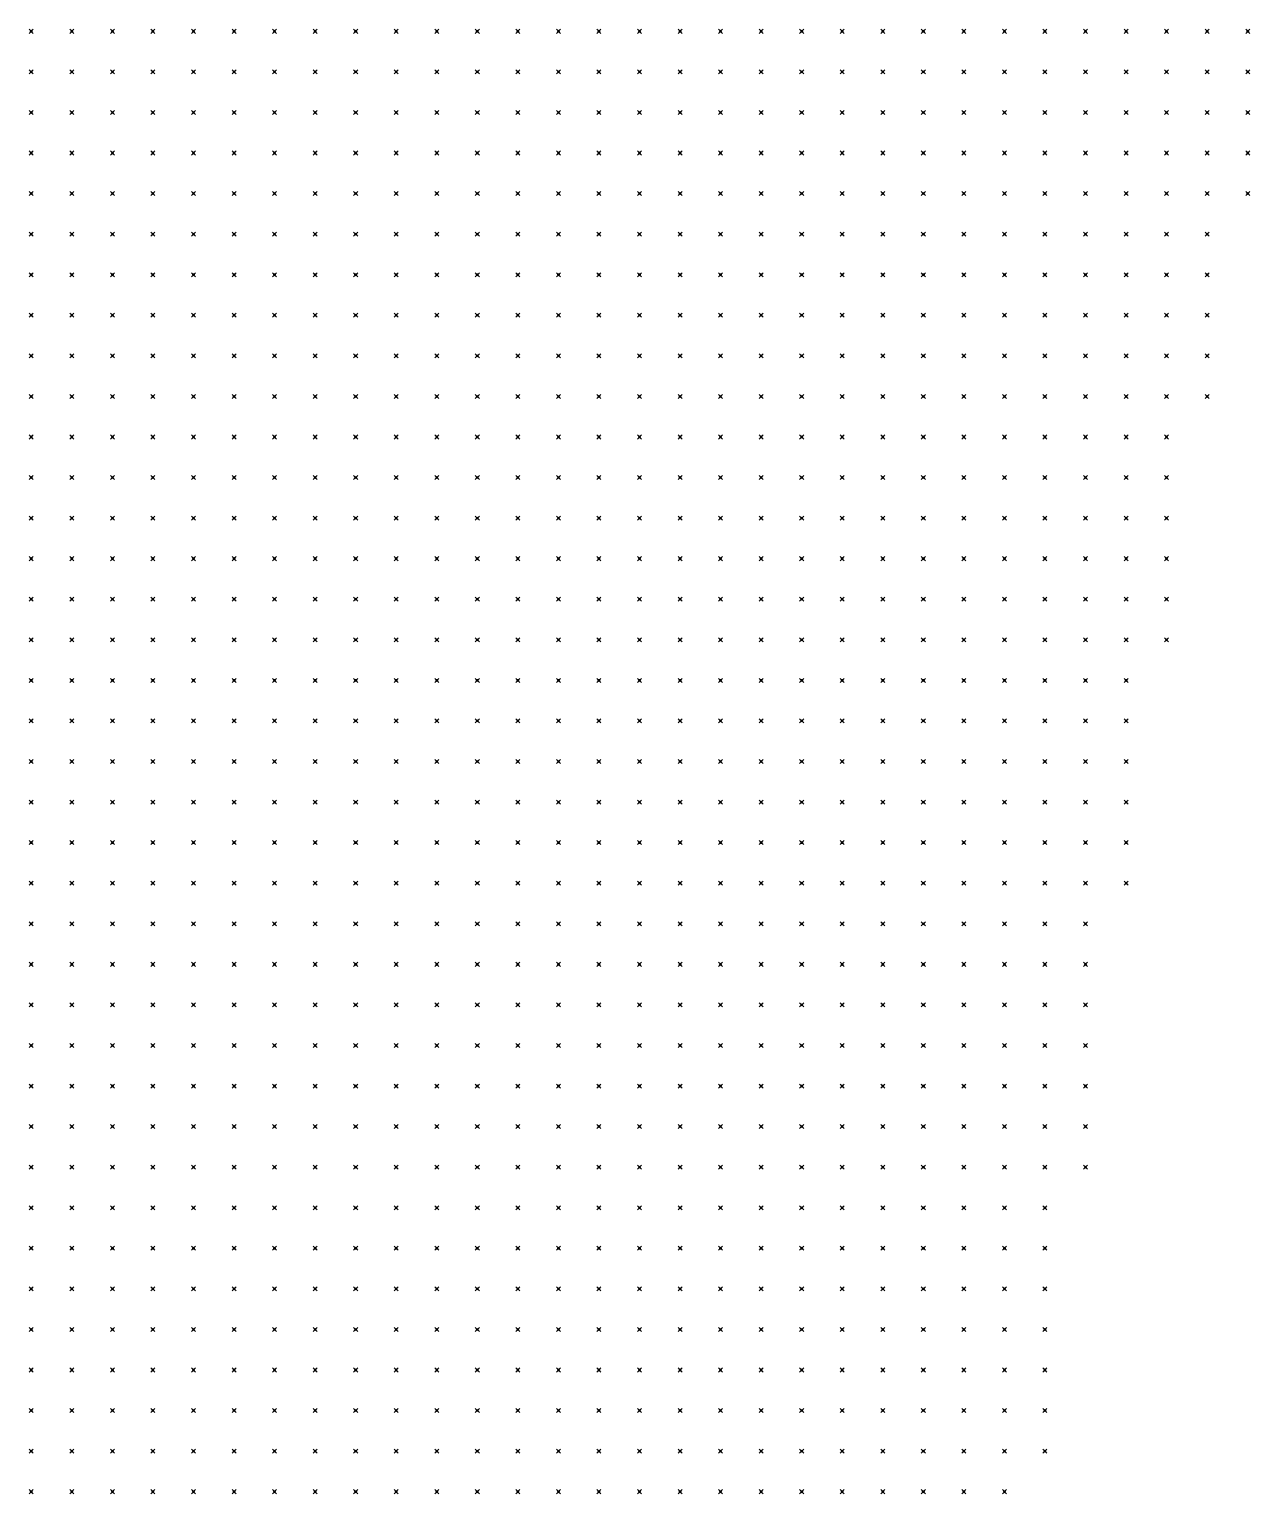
# Model space of a CAD drawing. Header units: metres. Extents: x 441556 to 446409, y 432338 to 461058.
# Drawn here: x 445082.5 to 445172.8, y 435996.6 to 436104.9 of the extents above; entities that cross this region are included whole.
import ezdxf

# ---------------------------------------------------------------- set-up
doc = ezdxf.new("R2010")
doc.units = ezdxf.units.M
doc.header["$MEASUREMENT"] = 0
doc.header["$PDMODE"] = 35
doc.header["$PDSIZE"] = 0.15
doc.layers.add('DTM-NOK-RevN_LIDAR_co_lidar', color=91, linetype='Continuous', lineweight=0)

msp = doc.modelspace()

# ---------------------------------------------------------------- linework, layer by layer
at = {"layer": 'DTM-NOK-RevN_LIDAR_co_lidar'}
for p in [(445082.666, 436104.745, 337.189), (445085.665, 436104.745, 338.785), (445088.665, 436104.745, 340.083), (445091.664, 436104.745, 341.778), (445094.663, 436104.745, 343.11), (445097.663, 436104.745, 345.976), (445100.662, 436104.745, 348.972), (445103.662, 436104.745, 350.117), (445106.661, 436104.745, 350.712), (445109.66, 436104.745, 350.272), (445112.66, 436104.745, 349.043), (445115.659, 436104.745, 348.535), (445118.658, 436104.745, 349.247), (445121.658, 436104.745, 350.452), (445124.657, 436104.745, 353.291), (445127.657, 436104.745, 355.426), (445130.656, 436104.745, 357.584), (445133.655, 436104.745, 358.541), (445136.655, 436104.745, 358.62), (445139.654, 436104.745, 358.536), (445142.653, 436104.745, 358.67), (445145.653, 436104.745, 359.051), (445148.652, 436104.745, 359.485), (445151.652, 436104.745, 360.473), (445154.651, 436104.745, 362.12), (445157.65, 436104.745, 364.215), (445160.65, 436104.745, 365.95), (445163.649, 436104.745, 367.977), (445166.648, 436104.745, 370.111), (445169.648, 436104.745, 372.429), (445172.647, 436104.745, 373.521), (445082.666, 436101.746, 337.607), (445085.665, 436101.746, 339.419), (445088.665, 436101.746, 341.059), (445091.664, 436101.746, 342.648), (445094.663, 436101.746, 344.245), (445097.663, 436101.746, 347.739), (445100.662, 436101.746, 350.078), (445103.662, 436101.746, 350.773), (445106.661, 436101.746, 351.671), (445109.66, 436101.746, 351.958), (445112.66, 436101.746, 351.926), (445115.659, 436101.746, 351.477), (445118.658, 436101.746, 351.45), (445121.658, 436101.746, 351.753), (445124.657, 436101.746, 354.232), (445127.657, 436101.746, 356.892), (445130.656, 436101.746, 359.215), (445133.655, 436101.746, 360.487), (445136.655, 436101.746, 360.611), (445139.654, 436101.746, 360.916), (445142.653, 436101.746, 360.951), (445145.653, 436101.746, 360.914), (445148.652, 436101.746, 360.991), (445151.652, 436101.746, 361.278), (445154.651, 436101.746, 362.519), (445157.65, 436101.746, 364.313), (445160.65, 436101.746, 366.007), (445163.649, 436101.746, 368.427), (445166.648, 436101.746, 370.433), (445169.648, 436101.746, 372.692), (445172.647, 436101.746, 374.457), (445082.666, 436098.746, 338.796), (445085.665, 436098.746, 340.307), (445088.665, 436098.746, 341.668), (445091.664, 436098.746, 343.134), (445094.663, 436098.746, 345.292), (445097.663, 436098.746, 348.053), (445100.662, 436098.746, 349.773), (445103.662, 436098.746, 350.228), (445106.661, 436098.746, 351.456), (445109.66, 436098.746, 352.414), (445112.66, 436098.746, 353.459), (445115.659, 436098.746, 353.844), (445118.658, 436098.746, 353.788), (445121.658, 436098.746, 354.142), (445124.657, 436098.746, 355.998), (445127.657, 436098.746, 358.038), (445130.656, 436098.746, 359.773), (445133.655, 436098.746, 361.047), (445136.655, 436098.746, 361.798), (445139.654, 436098.746, 362.473), (445142.653, 436098.746, 362.689), (445145.653, 436098.746, 362.741), (445148.652, 436098.746, 362.506), (445151.652, 436098.746, 362.75), (445154.651, 436098.746, 363.369), (445157.65, 436098.746, 364.576), (445160.65, 436098.746, 366.058), (445163.649, 436098.746, 368.549), (445166.648, 436098.746, 371.253), (445169.648, 436098.746, 373.672), (445172.647, 436098.746, 375.467), (445082.666, 436095.747, 340.886), (445085.665, 436095.747, 341.722), (445088.665, 436095.747, 342.656), (445091.664, 436095.747, 343.761), (445094.663, 436095.747, 345.161), (445097.663, 436095.747, 346.466), (445100.662, 436095.747, 348.569), (445103.662, 436095.747, 349.987), (445106.661, 436095.747, 351.485), (445109.66, 436095.747, 352.943), (445112.66, 436095.747, 353.832), (445115.659, 436095.747, 354.493), (445118.658, 436095.747, 355.139), (445121.658, 436095.747, 356.082), (445124.657, 436095.747, 357.552), (445127.657, 436095.747, 358.81), (445130.656, 436095.747, 360.061), (445133.655, 436095.747, 361.561), (445136.655, 436095.747, 362.657), (445139.654, 436095.747, 363.256), (445142.653, 436095.747, 364.362), (445145.653, 436095.747, 365.238), (445148.652, 436095.747, 366.074), (445151.652, 436095.747, 365.573), (445154.651, 436095.747, 365.093), (445157.65, 436095.747, 365.642), (445160.65, 436095.747, 366.854), (445163.649, 436095.747, 368.958), (445166.648, 436095.747, 371.516), (445169.648, 436095.747, 374.197), (445172.647, 436095.747, 376.275), (445082.666, 436092.748, 342.206), (445085.665, 436092.748, 343.174), (445088.665, 436092.748, 343.956), (445091.664, 436092.748, 344.518), (445094.663, 436092.748, 345.003), (445097.663, 436092.748, 345.972), (445100.662, 436092.748, 348.304), (445103.662, 436092.748, 350.421), (445106.661, 436092.748, 351.993), (445109.66, 436092.748, 353.613), (445112.66, 436092.748, 354.592), (445115.659, 436092.748, 355.232), (445118.658, 436092.748, 356.016), (445121.658, 436092.748, 357.486), (445124.657, 436092.748, 358.701), (445127.657, 436092.748, 359.565), (445130.656, 436092.748, 360.634), (445133.655, 436092.748, 362.312), (445136.655, 436092.748, 363.346), (445139.654, 436092.748, 364.161), (445142.653, 436092.748, 365.329), (445145.653, 436092.748, 366.824), (445148.652, 436092.748, 368.489), (445151.652, 436092.748, 368.416), (445154.651, 436092.748, 367.973), (445157.65, 436092.748, 368.023), (445160.65, 436092.748, 368.682), (445163.649, 436092.748, 369.974), (445166.648, 436092.748, 371.696), (445169.648, 436092.748, 373.931), (445172.647, 436092.748, 376.335), (445082.666, 436089.748, 343.137), (445085.665, 436089.748, 344.254), (445088.665, 436089.748, 344.822), (445091.664, 436089.748, 345.185), (445094.663, 436089.748, 345.785), (445097.663, 436089.748, 346.673), (445100.662, 436089.748, 348.364), (445103.662, 436089.748, 350.111), (445106.661, 436089.748, 351.63), (445109.66, 436089.748, 353.668), (445112.66, 436089.748, 355.604), (445115.659, 436089.748, 356.597), (445118.658, 436089.748, 357.542), (445121.658, 436089.748, 358.866), (445124.657, 436089.748, 359.681), (445127.657, 436089.748, 360.38), (445130.656, 436089.748, 361.674), (445133.655, 436089.748, 363.306), (445136.655, 436089.748, 364.211), (445139.654, 436089.748, 365.048), (445142.653, 436089.748, 365.764), (445145.653, 436089.748, 367.473), (445148.652, 436089.748, 368.929), (445151.652, 436089.748, 369.999), (445154.651, 436089.748, 370.411), (445157.65, 436089.748, 370.662), (445160.65, 436089.748, 370.876), (445163.649, 436089.748, 372.026), (445166.648, 436089.748, 373.141), (445169.648, 436089.748, 374.768), (445082.666, 436086.749, 343.471), (445085.665, 436086.749, 344.658), (445088.665, 436086.749, 345.236), (445091.664, 436086.749, 345.366), (445094.663, 436086.749, 346.265), (445097.663, 436086.749, 347.377), (445100.662, 436086.749, 348.864), (445103.662, 436086.749, 350.277), (445106.661, 436086.749, 351.942), (445109.66, 436086.749, 354.183), (445112.66, 436086.749, 356.387), (445115.659, 436086.749, 357.486), (445118.658, 436086.749, 358.564), (445121.658, 436086.749, 359.617), (445124.657, 436086.749, 360.329), (445127.657, 436086.749, 361.234), (445130.656, 436086.749, 362.47), (445133.655, 436086.749, 363.681), (445136.655, 436086.749, 364.771), (445139.654, 436086.749, 365.664), (445142.653, 436086.749, 366.482), (445145.653, 436086.749, 368.064), (445148.652, 436086.749, 369.482), (445151.652, 436086.749, 370.973), (445154.651, 436086.749, 371.794), (445157.65, 436086.749, 372.691), (445160.65, 436086.749, 373.074), (445163.649, 436086.749, 374.175), (445166.648, 436086.749, 375.132), (445169.648, 436086.749, 376.363), (445082.666, 436083.75, 342.474), (445085.665, 436083.75, 343.73), (445088.665, 436083.75, 344.866), (445091.664, 436083.75, 345.095), (445094.663, 436083.75, 346.059), (445097.663, 436083.75, 347.594), (445100.662, 436083.75, 349.21), (445103.662, 436083.75, 350.672), (445106.661, 436083.75, 352.77), (445109.66, 436083.75, 354.488), (445112.66, 436083.75, 356.493), (445115.659, 436083.75, 357.642), (445118.658, 436083.75, 358.497), (445121.658, 436083.75, 360.038), (445124.657, 436083.75, 361.138), (445127.657, 436083.75, 361.818), (445130.656, 436083.75, 362.839), (445133.655, 436083.75, 363.955), (445136.655, 436083.75, 365.297), (445139.654, 436083.75, 366.399), (445142.653, 436083.75, 367.371), (445145.653, 436083.75, 368.5), (445148.652, 436083.75, 369.894), (445151.652, 436083.75, 371.556), (445154.651, 436083.75, 372.832), (445157.65, 436083.75, 374.035), (445160.65, 436083.75, 374.715), (445163.649, 436083.75, 376.094), (445166.648, 436083.75, 377.231), (445169.648, 436083.75, 378.23), (445082.666, 436080.75, 341.406), (445085.665, 436080.75, 341.658), (445088.665, 436080.75, 342.946), (445091.664, 436080.75, 343.939), (445094.663, 436080.75, 344.992), (445097.663, 436080.75, 347.618), (445100.662, 436080.75, 349.356), (445103.662, 436080.75, 350.738), (445106.661, 436080.75, 352.377), (445109.66, 436080.75, 353.824), (445112.66, 436080.75, 355.253), (445115.659, 436080.75, 356.509), (445118.658, 436080.75, 357.335), (445121.658, 436080.75, 358.949), (445124.657, 436080.75, 360.733), (445127.657, 436080.75, 362.118), (445130.656, 436080.75, 363.322), (445133.655, 436080.75, 364.329), (445136.655, 436080.75, 365.743), (445139.654, 436080.75, 367.263), (445142.653, 436080.75, 368.384), (445145.653, 436080.75, 369.177), (445148.652, 436080.75, 370.821), (445151.652, 436080.75, 372.542), (445154.651, 436080.75, 373.888), (445157.65, 436080.75, 375.06), (445160.65, 436080.75, 375.889), (445163.649, 436080.75, 377.524), (445166.648, 436080.75, 378.874), (445169.648, 436080.75, 379.719), (445082.666, 436077.751, 339.641), (445085.665, 436077.751, 339.985), (445088.665, 436077.751, 340.88), (445091.664, 436077.751, 342.38), (445094.663, 436077.751, 343.654), (445097.663, 436077.751, 345.686), (445100.662, 436077.751, 347.52), (445103.662, 436077.751, 349.43), (445106.661, 436077.751, 351.007), (445109.66, 436077.751, 352.429), (445112.66, 436077.751, 353.132), (445115.659, 436077.751, 355.015), (445118.658, 436077.751, 356.627), (445121.658, 436077.751, 358.377), (445124.657, 436077.751, 360.83), (445127.657, 436077.751, 363.155), (445130.656, 436077.751, 364.342), (445133.655, 436077.751, 365.171), (445136.655, 436077.751, 366.478), (445139.654, 436077.751, 367.973), (445142.653, 436077.751, 369.145), (445145.653, 436077.751, 370.084), (445148.652, 436077.751, 371.937), (445151.652, 436077.751, 373.248), (445154.651, 436077.751, 374.609), (445157.65, 436077.751, 375.913), (445160.65, 436077.751, 376.879), (445163.649, 436077.751, 378.182), (445166.648, 436077.751, 379.43), (445169.648, 436077.751, 380.329), (445082.666, 436074.751, 337.255), (445085.665, 436074.751, 338.714), (445088.665, 436074.751, 339.162), (445091.664, 436074.751, 339.537), (445094.663, 436074.751, 341.499), (445097.663, 436074.751, 343.542), (445100.662, 436074.751, 345.284), (445103.662, 436074.751, 346.852), (445106.661, 436074.751, 349.397), (445109.66, 436074.751, 351.635), (445112.66, 436074.751, 352.159), (445115.659, 436074.751, 353.56), (445118.658, 436074.751, 356.241), (445121.658, 436074.751, 359.248), (445124.657, 436074.751, 362.166), (445127.657, 436074.751, 364.098), (445130.656, 436074.751, 365.159), (445133.655, 436074.751, 366.077), (445136.655, 436074.751, 367.188), (445139.654, 436074.751, 368.401), (445142.653, 436074.751, 369.672), (445145.653, 436074.751, 370.858), (445148.652, 436074.751, 372.49), (445151.652, 436074.751, 373.584), (445154.651, 436074.751, 375.051), (445157.65, 436074.751, 376.38), (445160.65, 436074.751, 377.32), (445163.649, 436074.751, 378.402), (445166.648, 436074.751, 379.539), (445082.666, 436071.752, 334.67), (445085.665, 436071.752, 336.245), (445088.665, 436071.752, 336.452), (445091.664, 436071.752, 336.111), (445094.663, 436071.752, 338.572), (445097.663, 436071.752, 341.806), (445100.662, 436071.752, 342.678), (445103.662, 436071.752, 343.513), (445106.661, 436071.752, 345.901), (445109.66, 436071.752, 349.004), (445112.66, 436071.752, 351.323), (445115.659, 436071.752, 352.158), (445118.658, 436071.752, 355.474), (445121.658, 436071.752, 360.04), (445124.657, 436071.752, 363.617), (445127.657, 436071.752, 364.804), (445130.656, 436071.752, 365.457), (445133.655, 436071.752, 366.471), (445136.655, 436071.752, 367.699), (445139.654, 436071.752, 369.333), (445142.653, 436071.752, 370.53), (445145.653, 436071.752, 371.341), (445148.652, 436071.752, 372.509), (445151.652, 436071.752, 374.027), (445154.651, 436071.752, 376.071), (445157.65, 436071.752, 377.179), (445160.65, 436071.752, 377.871), (445163.649, 436071.752, 379.151), (445166.648, 436071.752, 380.323), (445082.666, 436068.753, 332.403), (445085.665, 436068.753, 333.4), (445088.665, 436068.753, 333.823), (445091.664, 436068.753, 334.763), (445094.663, 436068.753, 336.692), (445097.663, 436068.753, 338.32), (445100.662, 436068.753, 339.074), (445103.662, 436068.753, 340.073), (445106.661, 436068.753, 341.471), (445109.66, 436068.753, 345.232), (445112.66, 436068.753, 349.579), (445115.659, 436068.753, 350.424), (445118.658, 436068.753, 354.513), (445121.658, 436068.753, 360.92), (445124.657, 436068.753, 364.792), (445127.657, 436068.753, 365.982), (445130.656, 436068.753, 366.655), (445133.655, 436068.753, 367.44), (445136.655, 436068.753, 368.236), (445139.654, 436068.753, 369.641), (445142.653, 436068.753, 370.891), (445145.653, 436068.753, 371.781), (445148.652, 436068.753, 372.815), (445151.652, 436068.753, 374.468), (445154.651, 436068.753, 376.537), (445157.65, 436068.753, 377.972), (445160.65, 436068.753, 378.87), (445163.649, 436068.753, 380.432), (445166.648, 436068.753, 381.848), (445082.666, 436065.753, 331.675), (445085.665, 436065.753, 332.366), (445088.665, 436065.753, 332.993), (445091.664, 436065.753, 334.025), (445094.663, 436065.753, 335.008), (445097.663, 436065.753, 335.79), (445100.662, 436065.753, 336.954), (445103.662, 436065.753, 338.558), (445106.661, 436065.753, 339.588), (445109.66, 436065.753, 342.391), (445112.66, 436065.753, 346.175), (445115.659, 436065.753, 346.898), (445118.658, 436065.753, 351.315), (445121.658, 436065.753, 360.449), (445124.657, 436065.753, 365.169), (445127.657, 436065.753, 366.674), (445130.656, 436065.753, 367.645), (445133.655, 436065.753, 368.307), (445136.655, 436065.753, 368.529), (445139.654, 436065.753, 368.821), (445142.653, 436065.753, 370.116), (445145.653, 436065.753, 371.648), (445148.652, 436065.753, 372.928), (445151.652, 436065.753, 374.86), (445154.651, 436065.753, 376.816), (445157.65, 436065.753, 378.564), (445160.65, 436065.753, 380.015), (445163.649, 436065.753, 381.281), (445166.648, 436065.753, 382.901), (445082.666, 436062.754, 333.014), (445085.665, 436062.754, 333.71), (445088.665, 436062.754, 334.658), (445091.664, 436062.754, 334.838), (445094.663, 436062.754, 334.601), (445097.663, 436062.754, 335.163), (445100.662, 436062.754, 335.751), (445103.662, 436062.754, 337.462), (445106.661, 436062.754, 339.157), (445109.66, 436062.754, 340.691), (445112.66, 436062.754, 342.607), (445115.659, 436062.754, 343.763), (445118.658, 436062.754, 346.525), (445121.658, 436062.754, 355.801), (445124.657, 436062.754, 363.711), (445127.657, 436062.754, 366.652), (445130.656, 436062.754, 367.257), (445133.655, 436062.754, 366.944), (445136.655, 436062.754, 367.107), (445139.654, 436062.754, 367.878), (445142.653, 436062.754, 369.205), (445145.653, 436062.754, 371.215), (445148.652, 436062.754, 372.97), (445151.652, 436062.754, 374.866), (445154.651, 436062.754, 376.972), (445157.65, 436062.754, 378.806), (445160.65, 436062.754, 380.357), (445163.649, 436062.754, 382.171), (445166.648, 436062.754, 384.036), (445082.666, 436059.755, 335.943), (445085.665, 436059.755, 336.46), (445088.665, 436059.755, 337.635), (445091.664, 436059.755, 337.572), (445094.663, 436059.755, 336.539), (445097.663, 436059.755, 336.466), (445100.662, 436059.755, 335.806), (445103.662, 436059.755, 336.818), (445106.661, 436059.755, 338.766), (445109.66, 436059.755, 340.229), (445112.66, 436059.755, 341.156), (445115.659, 436059.755, 342.687), (445118.658, 436059.755, 344.594), (445121.658, 436059.755, 351.66), (445124.657, 436059.755, 360.521), (445127.657, 436059.755, 365.343), (445130.656, 436059.755, 366.493), (445133.655, 436059.755, 366.012), (445136.655, 436059.755, 366.17), (445139.654, 436059.755, 367.462), (445142.653, 436059.755, 369.257), (445145.653, 436059.755, 371.458), (445148.652, 436059.755, 373.442), (445151.652, 436059.755, 374.997), (445154.651, 436059.755, 376.901), (445157.65, 436059.755, 378.718), (445160.65, 436059.755, 380.828), (445163.649, 436059.755, 383.274), (445166.648, 436059.755, 385.057), (445082.666, 436056.755, 339.321), (445085.665, 436056.755, 338.806), (445088.665, 436056.755, 339.103), (445091.664, 436056.755, 338.92), (445094.663, 436056.755, 338.944), (445097.663, 436056.755, 338.933), (445100.662, 436056.755, 337.51), (445103.662, 436056.755, 337.664), (445106.661, 436056.755, 338.755), (445109.66, 436056.755, 339.971), (445112.66, 436056.755, 340.632), (445115.659, 436056.755, 342.979), (445118.658, 436056.755, 345.812), (445121.658, 436056.755, 349.663), (445124.657, 436056.755, 356.489), (445127.657, 436056.755, 362.743), (445130.656, 436056.755, 365.831), (445133.655, 436056.755, 366.317), (445136.655, 436056.755, 366.622), (445139.654, 436056.755, 368.518), (445142.653, 436056.755, 370.586), (445145.653, 436056.755, 372.833), (445148.652, 436056.755, 374.468), (445151.652, 436056.755, 375.755), (445154.651, 436056.755, 377.411), (445157.65, 436056.755, 379.085), (445160.65, 436056.755, 381.732), (445163.649, 436056.755, 383.814), (445082.666, 436053.756, 342.635), (445085.665, 436053.756, 342.77), (445088.665, 436053.756, 342.275), (445091.664, 436053.756, 341.972), (445094.663, 436053.756, 340.654), (445097.663, 436053.756, 339.72), (445100.662, 436053.756, 339.225), (445103.662, 436053.756, 339.396), (445106.661, 436053.756, 339.457), (445109.66, 436053.756, 339.842), (445112.66, 436053.756, 341.151), (445115.659, 436053.756, 344.784), (445118.658, 436053.756, 347.885), (445121.658, 436053.756, 349.037), (445124.657, 436053.756, 352.165), (445127.657, 436053.756, 358.85), (445130.656, 436053.756, 364.812), (445133.655, 436053.756, 366.696), (445136.655, 436053.756, 367.45), (445139.654, 436053.756, 370.078), (445142.653, 436053.756, 372.06), (445145.653, 436053.756, 373.913), (445148.652, 436053.756, 375.454), (445151.652, 436053.756, 376.731), (445154.651, 436053.756, 378.241), (445157.65, 436053.756, 380.182), (445160.65, 436053.756, 382.68), (445163.649, 436053.756, 384.509), (445082.666, 436050.756, 344.467), (445085.665, 436050.756, 345.716), (445088.665, 436050.756, 346.194), (445091.664, 436050.756, 345.594), (445094.663, 436050.756, 342.976), (445097.663, 436050.756, 341.001), (445100.662, 436050.756, 340.567), (445103.662, 436050.756, 340.765), (445106.661, 436050.756, 340.6), (445109.66, 436050.756, 340.391), (445112.66, 436050.756, 341.976), (445115.659, 436050.756, 345.867), (445118.658, 436050.756, 347.882), (445121.658, 436050.756, 348.105), (445124.657, 436050.756, 350.265), (445127.657, 436050.756, 356.387), (445130.656, 436050.756, 362.767), (445133.655, 436050.756, 366.593), (445136.655, 436050.756, 368.039), (445139.654, 436050.756, 369.793), (445142.653, 436050.756, 371.73), (445145.653, 436050.756, 373.573), (445148.652, 436050.756, 375.623), (445151.652, 436050.756, 377.357), (445154.651, 436050.756, 379.013), (445157.65, 436050.756, 381.033), (445160.65, 436050.756, 383.099), (445163.649, 436050.756, 385.138), (445082.666, 436047.757, 347.145), (445085.665, 436047.757, 347.543), (445088.665, 436047.757, 347.776), (445091.664, 436047.757, 346.922), (445094.663, 436047.757, 344.608), (445097.663, 436047.757, 342.617), (445100.662, 436047.757, 342.034), (445103.662, 436047.757, 342.096), (445106.661, 436047.757, 342.108), (445109.66, 436047.757, 341.599), (445112.66, 436047.757, 342.579), (445115.659, 436047.757, 345.452), (445118.658, 436047.757, 346.95), (445121.658, 436047.757, 347.212), (445124.657, 436047.757, 349.307), (445127.657, 436047.757, 354.398), (445130.656, 436047.757, 360.236), (445133.655, 436047.757, 365.435), (445136.655, 436047.757, 367.803), (445139.654, 436047.757, 368.84), (445142.653, 436047.757, 370.152), (445145.653, 436047.757, 371.431), (445148.652, 436047.757, 374.171), (445151.652, 436047.757, 378.021), (445154.651, 436047.757, 380.231), (445157.65, 436047.757, 381.505), (445160.65, 436047.757, 383.412), (445163.649, 436047.757, 385.477), (445082.666, 436044.758, 350.104), (445085.665, 436044.758, 349.507), (445088.665, 436044.758, 349.037), (445091.664, 436044.758, 348.362), (445094.663, 436044.758, 345.184), (445097.663, 436044.758, 343.527), (445100.662, 436044.758, 343.194), (445103.662, 436044.758, 343.72), (445106.661, 436044.758, 343.782), (445109.66, 436044.758, 343.421), (445112.66, 436044.758, 343.443), (445115.659, 436044.758, 344.974), (445118.658, 436044.758, 346.189), (445121.658, 436044.758, 347.018), (445124.657, 436044.758, 349.268), (445127.657, 436044.758, 353.409), (445130.656, 436044.758, 357.777), (445133.655, 436044.758, 362.881), (445136.655, 436044.758, 366.137), (445139.654, 436044.758, 367.267), (445142.653, 436044.758, 367.779), (445145.653, 436044.758, 368.917), (445148.652, 436044.758, 371.5), (445151.652, 436044.758, 377.83), (445154.651, 436044.758, 381.22), (445157.65, 436044.758, 381.313), (445160.65, 436044.758, 382.697), (445163.649, 436044.758, 385.006), (445082.666, 436041.758, 352.671), (445085.665, 436041.758, 352.285), (445088.665, 436041.758, 351.937), (445091.664, 436041.758, 350.523), (445094.663, 436041.758, 347.437), (445097.663, 436041.758, 345.737), (445100.662, 436041.758, 345.367), (445103.662, 436041.758, 346.21), (445106.661, 436041.758, 345.881), (445109.66, 436041.758, 345.909), (445112.66, 436041.758, 345.35), (445115.659, 436041.758, 345.063), (445118.658, 436041.758, 345.474), (445121.658, 436041.758, 346.635), (445124.657, 436041.758, 348.42), (445127.657, 436041.758, 353.522), (445130.656, 436041.758, 356.231), (445133.655, 436041.758, 359.095), (445136.655, 436041.758, 362.449), (445139.654, 436041.758, 364.429), (445142.653, 436041.758, 364.672), (445145.653, 436041.758, 366.156), (445148.652, 436041.758, 367.712), (445151.652, 436041.758, 373.567), (445154.651, 436041.758, 378.8), (445157.65, 436041.758, 378.423), (445160.65, 436041.758, 379.141), (445163.649, 436041.758, 382.933), (445082.666, 436038.759, 355.088), (445085.665, 436038.759, 354.427), (445088.665, 436038.759, 354.131), (445091.664, 436038.759, 352.735), (445094.663, 436038.759, 350.641), (445097.663, 436038.759, 349.282), (445100.662, 436038.759, 348.705), (445103.662, 436038.759, 348.583), (445106.661, 436038.759, 348.343), (445109.66, 436038.759, 348.997), (445112.66, 436038.759, 349.005), (445115.659, 436038.759, 348.734), (445118.658, 436038.759, 348.538), (445121.658, 436038.759, 348.632), (445124.657, 436038.759, 349.961), (445127.657, 436038.759, 353.946), (445130.656, 436038.759, 355.458), (445133.655, 436038.759, 356.307), (445136.655, 436038.759, 358.147), (445139.654, 436038.759, 360.433), (445142.653, 436038.759, 361.85), (445145.653, 436038.759, 363.735), (445148.652, 436038.759, 365.326), (445151.652, 436038.759, 368.06), (445154.651, 436038.759, 373.313), (445157.65, 436038.759, 375.355), (445160.65, 436038.759, 376.983), (445082.666, 436035.76, 356.8), (445085.665, 436035.76, 355.561), (445088.665, 436035.76, 355.01), (445091.664, 436035.76, 354.955), (445094.663, 436035.76, 353.4), (445097.663, 436035.76, 352.51), (445100.662, 436035.76, 352.972), (445103.662, 436035.76, 351.845), (445106.661, 436035.76, 351.281), (445109.66, 436035.76, 351.671), (445112.66, 436035.76, 352.057), (445115.659, 436035.76, 352.404), (445118.658, 436035.76, 352.154), (445121.658, 436035.76, 352.185), (445124.657, 436035.76, 353.104), (445127.657, 436035.76, 354.326), (445130.656, 436035.76, 354.608), (445133.655, 436035.76, 354.49), (445136.655, 436035.76, 354.474), (445139.654, 436035.76, 356.055), (445142.653, 436035.76, 358.802), (445145.653, 436035.76, 361.524), (445148.652, 436035.76, 363.864), (445151.652, 436035.76, 365.189), (445154.651, 436035.76, 368.862), (445157.65, 436035.76, 372.765), (445160.65, 436035.76, 375.81), (445082.666, 436032.76, 358.35), (445085.665, 436032.76, 357.166), (445088.665, 436032.76, 356.379), (445091.664, 436032.76, 356.602), (445094.663, 436032.76, 355.943), (445097.663, 436032.76, 355.218), (445100.662, 436032.76, 355.61), (445103.662, 436032.76, 354.834), (445106.661, 436032.76, 354.087), (445109.66, 436032.76, 353.839), (445112.66, 436032.76, 353.517), (445115.659, 436032.76, 353.529), (445118.658, 436032.76, 353.659), (445121.658, 436032.76, 354.309), (445124.657, 436032.76, 354.346), (445127.657, 436032.76, 354.253), (445130.656, 436032.76, 354.034), (445133.655, 436032.76, 353.501), (445136.655, 436032.76, 352.68), (445139.654, 436032.76, 353.776), (445142.653, 436032.76, 356.508), (445145.653, 436032.76, 359.572), (445148.652, 436032.76, 362.102), (445151.652, 436032.76, 363.977), (445154.651, 436032.76, 367.234), (445157.65, 436032.76, 371.121), (445160.65, 436032.76, 373.865), (445082.666, 436029.761, 358.737), (445085.665, 436029.761, 358.547), (445088.665, 436029.761, 358.181), (445091.664, 436029.761, 357.795), (445094.663, 436029.761, 357.549), (445097.663, 436029.761, 357.284), (445100.662, 436029.761, 356.84), (445103.662, 436029.761, 356.402), (445106.661, 436029.761, 356.04), (445109.66, 436029.761, 355.974), (445112.66, 436029.761, 355.253), (445115.659, 436029.761, 354.811), (445118.658, 436029.761, 354.88), (445121.658, 436029.761, 355.316), (445124.657, 436029.761, 356.087), (445127.657, 436029.761, 355.618), (445130.656, 436029.761, 354.385), (445133.655, 436029.761, 353.993), (445136.655, 436029.761, 352.935), (445139.654, 436029.761, 353.207), (445142.653, 436029.761, 355.557), (445145.653, 436029.761, 358.285), (445148.652, 436029.761, 360.587), (445151.652, 436029.761, 362.954), (445154.651, 436029.761, 366.771), (445157.65, 436029.761, 369.839), (445160.65, 436029.761, 372.134), (445082.666, 436026.761, 359.691), (445085.665, 436026.761, 359.638), (445088.665, 436026.761, 359.027), (445091.664, 436026.761, 358.152), (445094.663, 436026.761, 357.615), (445097.663, 436026.761, 358.165), (445100.662, 436026.761, 358.378), (445103.662, 436026.761, 358.142), (445106.661, 436026.761, 357.972), (445109.66, 436026.761, 357.801), (445112.66, 436026.761, 357.19), (445115.659, 436026.761, 356.701), (445118.658, 436026.761, 356.797), (445121.658, 436026.761, 357.313), (445124.657, 436026.761, 358.448), (445127.657, 436026.761, 358.519), (445130.656, 436026.761, 356.171), (445133.655, 436026.761, 354.743), (445136.655, 436026.761, 353.514), (445139.654, 436026.761, 353.89), (445142.653, 436026.761, 355.298), (445145.653, 436026.761, 357.698), (445148.652, 436026.761, 359.713), (445151.652, 436026.761, 362.259), (445154.651, 436026.761, 365.2), (445157.65, 436026.761, 367.191), (445160.65, 436026.761, 369.733), (445082.666, 436023.762, 361.061), (445085.665, 436023.762, 361.336), (445088.665, 436023.762, 360.299), (445091.664, 436023.762, 358.896), (445094.663, 436023.762, 358.769), (445097.663, 436023.762, 359.722), (445100.662, 436023.762, 360.475), (445103.662, 436023.762, 360.415), (445106.661, 436023.762, 359.922), (445109.66, 436023.762, 359.329), (445112.66, 436023.762, 358.804), (445115.659, 436023.762, 358.451), (445118.658, 436023.762, 359.193), (445121.658, 436023.762, 360.142), (445124.657, 436023.762, 360.252), (445127.657, 436023.762, 360.717), (445130.656, 436023.762, 359.369), (445133.655, 436023.762, 357.279), (445136.655, 436023.762, 356.428), (445139.654, 436023.762, 356.988), (445142.653, 436023.762, 356.374), (445145.653, 436023.762, 357.447), (445148.652, 436023.762, 359.201), (445151.652, 436023.762, 361.192), (445154.651, 436023.762, 363.087), (445157.65, 436023.762, 364.92), (445160.65, 436023.762, 366.678), (445082.666, 436020.763, 361.522), (445085.665, 436020.763, 362.92), (445088.665, 436020.763, 362.606), (445091.664, 436020.763, 361.311), (445094.663, 436020.763, 361.415), (445097.663, 436020.763, 362.038), (445100.662, 436020.763, 362.86), (445103.662, 436020.763, 362.602), (445106.661, 436020.763, 361.671), (445109.66, 436020.763, 360.957), (445112.66, 436020.763, 360.652), (445115.659, 436020.763, 360.842), (445118.658, 436020.763, 361.755), (445121.658, 436020.763, 362.932), (445124.657, 436020.763, 363.186), (445127.657, 436020.763, 363.257), (445130.656, 436020.763, 362.816), (445133.655, 436020.763, 361.034), (445136.655, 436020.763, 359.83), (445139.654, 436020.763, 360.174), (445142.653, 436020.763, 359.337), (445145.653, 436020.763, 358.353), (445148.652, 436020.763, 359.101), (445151.652, 436020.763, 360.369), (445154.651, 436020.763, 361.7), (445157.65, 436020.763, 363.641), (445160.65, 436020.763, 365.188), (445082.666, 436017.763, 361.434), (445085.665, 436017.763, 363.883), (445088.665, 436017.763, 364.711), (445091.664, 436017.763, 364.159), (445094.663, 436017.763, 364.018), (445097.663, 436017.763, 364.713), (445100.662, 436017.763, 365.346), (445103.662, 436017.763, 364.492), (445106.661, 436017.763, 363.395), (445109.66, 436017.763, 362.815), (445112.66, 436017.763, 362.545), (445115.659, 436017.763, 363.161), (445118.658, 436017.763, 364.073), (445121.658, 436017.763, 364.934), (445124.657, 436017.763, 365.37), (445127.657, 436017.763, 365.019), (445130.656, 436017.763, 365.05), (445133.655, 436017.763, 363.544), (445136.655, 436017.763, 361.608), (445139.654, 436017.763, 361.803), (445142.653, 436017.763, 361.087), (445145.653, 436017.763, 359.937), (445148.652, 436017.763, 360.313), (445151.652, 436017.763, 361.331), (445154.651, 436017.763, 362.471), (445157.65, 436017.763, 363.385), (445082.666, 436014.764, 361.618), (445085.665, 436014.764, 364.465), (445088.665, 436014.764, 366.203), (445091.664, 436014.764, 366.431), (445094.663, 436014.764, 366.265), (445097.663, 436014.764, 367.066), (445100.662, 436014.764, 367.279), (445103.662, 436014.764, 366.131), (445106.661, 436014.764, 365.009), (445109.66, 436014.764, 364.595), (445112.66, 436014.764, 364.503), (445115.659, 436014.764, 364.905), (445118.658, 436014.764, 366.079), (445121.658, 436014.764, 366.535), (445124.657, 436014.764, 366.665), (445127.657, 436014.764, 366.65), (445130.656, 436014.764, 367.016), (445133.655, 436014.764, 365.623), (445136.655, 436014.764, 363.254), (445139.654, 436014.764, 362.542), (445142.653, 436014.764, 362.305), (445145.653, 436014.764, 362.14), (445148.652, 436014.764, 362.724), (445151.652, 436014.764, 363.68), (445154.651, 436014.764, 364.747), (445157.65, 436014.764, 364.632), (445082.666, 436011.765, 361.935), (445085.665, 436011.765, 364.734), (445088.665, 436011.765, 366.918), (445091.664, 436011.765, 367.991), (445094.663, 436011.765, 368.494), (445097.663, 436011.765, 369.017), (445100.662, 436011.765, 369.115), (445103.662, 436011.765, 368.098), (445106.661, 436011.765, 367.019), (445109.66, 436011.765, 366.632), (445112.66, 436011.765, 366.783), (445115.659, 436011.765, 367.271), (445118.658, 436011.765, 368.423), (445121.658, 436011.765, 368.471), (445124.657, 436011.765, 368.045), (445127.657, 436011.765, 368.371), (445130.656, 436011.765, 368.786), (445133.655, 436011.765, 367.865), (445136.655, 436011.765, 366.301), (445139.654, 436011.765, 364.394), (445142.653, 436011.765, 364.135), (445145.653, 436011.765, 364.561), (445148.652, 436011.765, 364.886), (445151.652, 436011.765, 366.011), (445154.651, 436011.765, 367.213), (445157.65, 436011.765, 367.514), (445082.666, 436008.765, 362.353), (445085.665, 436008.765, 364.915), (445088.665, 436008.765, 367.221), (445091.664, 436008.765, 368.79), (445094.663, 436008.765, 369.927), (445097.663, 436008.765, 370.54), (445100.662, 436008.765, 370.771), (445103.662, 436008.765, 369.944), (445106.661, 436008.765, 369.124), (445109.66, 436008.765, 368.846), (445112.66, 436008.765, 368.958), (445115.659, 436008.765, 369.26), (445118.658, 436008.765, 370.369), (445121.658, 436008.765, 370.759), (445124.657, 436008.765, 370.716), (445127.657, 436008.765, 370.384), (445130.656, 436008.765, 370.336), (445133.655, 436008.765, 370.499), (445136.655, 436008.765, 370.698), (445139.654, 436008.765, 368.245), (445142.653, 436008.765, 366.728), (445145.653, 436008.765, 366.741), (445148.652, 436008.765, 366.444), (445151.652, 436008.765, 368.09), (445154.651, 436008.765, 369.759), (445157.65, 436008.765, 370.143), (445082.666, 436005.766, 364.012), (445085.665, 436005.766, 365.236), (445088.665, 436005.766, 367.052), (445091.664, 436005.766, 369.093), (445094.663, 436005.766, 370.639), (445097.663, 436005.766, 371.519), (445100.662, 436005.766, 372.011), (445103.662, 436005.766, 371.968), (445106.661, 436005.766, 371.242), (445109.66, 436005.766, 370.849), (445112.66, 436005.766, 371.134), (445115.659, 436005.766, 371.671), (445118.658, 436005.766, 372.283), (445121.658, 436005.766, 372.881), (445124.657, 436005.766, 373.12), (445127.657, 436005.766, 372.698), (445130.656, 436005.766, 372.355), (445133.655, 436005.766, 372.659), (445136.655, 436005.766, 373.247), (445139.654, 436005.766, 371.72), (445142.653, 436005.766, 370.373), (445145.653, 436005.766, 369.207), (445148.652, 436005.766, 368.497), (445151.652, 436005.766, 370.047), (445154.651, 436005.766, 371.829), (445157.65, 436005.766, 372.202), (445082.666, 436002.766, 365.969), (445085.665, 436002.766, 366.167), (445088.665, 436002.766, 367.547), (445091.664, 436002.766, 369.594), (445094.663, 436002.766, 371.305), (445097.663, 436002.766, 372.33), (445100.662, 436002.766, 373.044), (445103.662, 436002.766, 373.68), (445106.661, 436002.766, 373.296), (445109.66, 436002.766, 373.009), (445112.66, 436002.766, 373.518), (445115.659, 436002.766, 374.202), (445118.658, 436002.766, 374.596), (445121.658, 436002.766, 374.67), (445124.657, 436002.766, 374.593), (445127.657, 436002.766, 374.524), (445130.656, 436002.766, 374.313), (445133.655, 436002.766, 374.064), (445136.655, 436002.766, 373.926), (445139.654, 436002.766, 372.959), (445142.653, 436002.766, 372.149), (445145.653, 436002.766, 371.492), (445148.652, 436002.766, 371.581), (445151.652, 436002.766, 372.459), (445154.651, 436002.766, 373.503), (445157.65, 436002.766, 374.599), (445082.666, 435999.767, 367.771), (445085.665, 435999.767, 367.764), (445088.665, 435999.767, 369.028), (445091.664, 435999.767, 370.673), (445094.663, 435999.767, 371.968), (445097.663, 435999.767, 373.032), (445100.662, 435999.767, 373.913), (445103.662, 435999.767, 374.727), (445106.661, 435999.767, 375.164), (445109.66, 435999.767, 375.642), (445112.66, 435999.767, 376.197), (445115.659, 435999.767, 376.309), (445118.658, 435999.767, 376.672), (445121.658, 435999.767, 376.531), (445124.657, 435999.767, 376.037), (445127.657, 435999.767, 375.931), (445130.656, 435999.767, 375.851), (445133.655, 435999.767, 375.248), (445136.655, 435999.767, 374.505), (445139.654, 435999.767, 373.505), (445142.653, 435999.767, 372.996), (445145.653, 435999.767, 373.111), (445148.652, 435999.767, 373.956), (445151.652, 435999.767, 375.028), (445154.651, 435999.767, 375.652), (445157.65, 435999.767, 376.874), (445082.666, 435996.768, 369.932), (445085.665, 435996.768, 369.91), (445088.665, 435996.768, 370.581), (445091.664, 435996.768, 371.925), (445094.663, 435996.768, 373.069), (445097.663, 435996.768, 373.941), (445100.662, 435996.768, 374.7), (445103.662, 435996.768, 375.528), (445106.661, 435996.768, 376.416), (445109.66, 435996.768, 377.482), (445112.66, 435996.768, 378.297), (445115.659, 435996.768, 378.61), (445118.658, 435996.768, 378.777), (445121.658, 435996.768, 378.837), (445124.657, 435996.768, 378.082), (445127.657, 435996.768, 377.65), (445130.656, 435996.768, 377.394), (445133.655, 435996.768, 376.516), (445136.655, 435996.768, 375.557), (445139.654, 435996.768, 374.833), (445142.653, 435996.768, 374.346), (445145.653, 435996.768, 374.139), (445148.652, 435996.768, 375.202), (445151.652, 435996.768, 376.264), (445154.651, 435996.768, 376.727)]:
    msp.add_point(p, dxfattribs=at)

doc.saveas('drawing.dxf')
